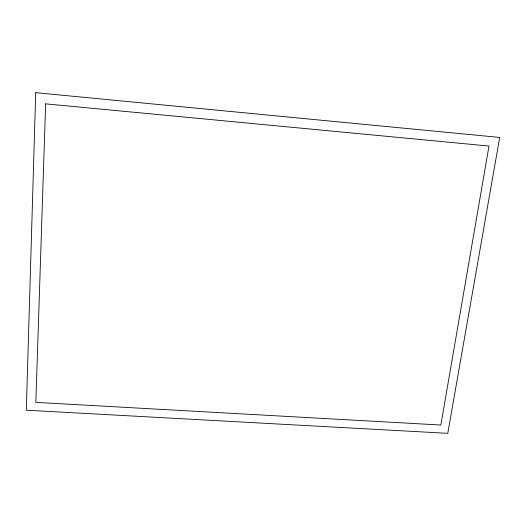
<?xml version="1.0" encoding="UTF-8"?>
<svg xmlns="http://www.w3.org/2000/svg" width="526" height="526" viewBox="0 0 526 526"><rect width="100%" height="100%" fill="white"/><g stroke="black" fill="none" stroke-linecap="round" stroke-linejoin="round"><path stroke-width="0.79" d="M35.722 92.668L26.3 410.201L447.777 433.332L499.7 137.444L35.722 92.668M45.644 103.859L35.834 402.364L440.847 425.034L488.996 146.05L45.644 103.859"/></g></svg>
